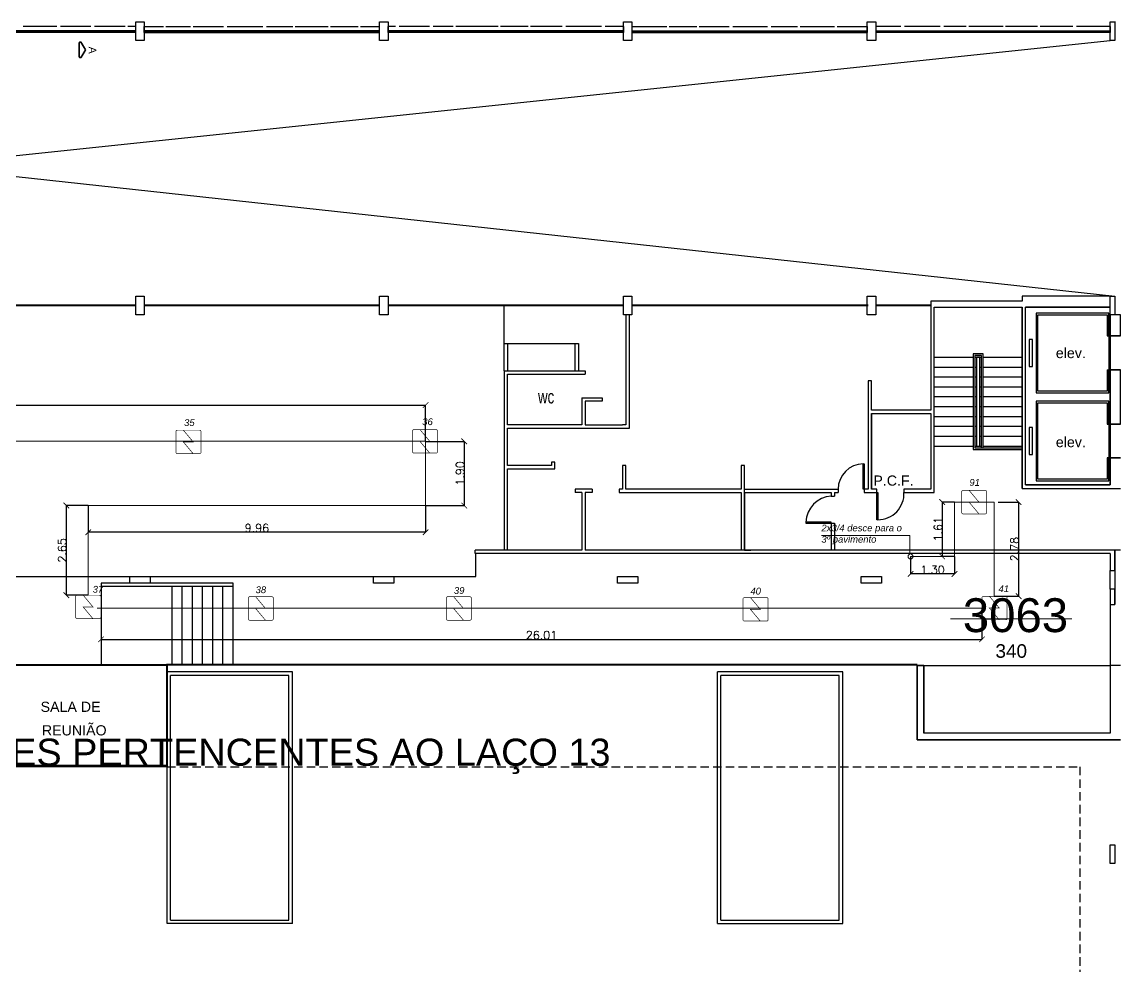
# Model space of a CAD drawing. Header units: metres. Extents: x -331 to 2982, y 362 to 2539.
# Drawn here: x 1046.16 to 1078.44, y 2278.51 to 2306.39 of the extents above; entities that cross this region are included whole.
import ezdxf
from ezdxf.enums import TextEntityAlignment as Align

# ---------------------------------------------------------------- set-up
doc = ezdxf.new("R2010")
doc.units = ezdxf.units.M
doc.linetypes.add('DASHDOT', pattern=[1, 0.5, -0.25, 0, -0.25])
doc.linetypes.add('DASHED2', pattern=[0.375, 0.25, -0.125])
doc.layers.get('0').update_dxf_attribs({"color": 251})
doc.layers.get('Defpoints').update_dxf_attribs({"color": 251})
for name, color, linetype in [('ALV', 251, 'Continuous'), ('CX', 251, 'Continuous'), ('Det', 251, 'Continuous'), ('DET. FUMAÇA', 1, 'Continuous'), ('Det_Vigas', 251, 'Continuous'), ('Div', 251, 'Continuous'), ('Est', 251, 'Continuous'), ('Pis', 251, 'Continuous'), ('Proj', 251, 'DASHED2'), ('SALAS ANTIGAS', 1, 'Continuous'), ('SALAS NOVAS', 7, 'Continuous'), ('Texto_Salas', 251, 'Continuous'), ('TXT', 251, 'Continuous'), ('vid', 251, 'Continuous'), ('vis', 251, 'Continuous')]:
    doc.layers.add(name, color=color, linetype=linetype)
doc.layers.add('Det_Lcorte', color=251, linetype='Continuous', lineweight=20)
doc.layers.add('LCorte', color=251, linetype='Continuous', lineweight=20)
doc.styles.add('ARIAL', font='arial.ttf')
doc.styles.add('COTA', font='simplex.shx')
doc.styles.add('DESTAQUE', font='arial.ttf', dxfattribs={"height": 0.4})
doc.styles.get("Standard").update_dxf_attribs({"font": 'arial.ttf', "height": 0.3})
doc.dimstyles.new('EXEC_75', dxfattribs={"dimscale": 75, "dimtxt": 0.0032, "dimasz": 0.0022, "dimexe": 0, "dimexo": 0, "dimgap": 5e-05, "dimtad": 1, "dimzin": 4, "dimdsep": 46, "dimtxsty": 'COTA', "dimblk": 'ARCHTICK', "dimcen": 0, "dimclrd": 1, "dimclre": 1, "dimclrt": 2, "dimazin": 0, "dimtfac": 1, "dimtix": 1, "dimtmove": 2, "dimatfit": 3, "dimldrblk": 'DOT', "dimfxl": 1, "dimtvp": 1, "dimtolj": 1, "dimtzin": 0, "dimarcsym": 0})

# ---------------------------------------------------------------- blocks, each defined once
blk = doc.blocks.new('tttttttttttttt6')
at = {"layer": 'ALV', "color": 251}
for p, q in [((1301.1622, 2329.683), (1298.5622, 2329.683)), ((1298.5622, 2324.008), (1298.5622, 2329.358)), ((1298.6622, 2324.108), (1298.6622, 2329.358)), ((1301.1622, 2329.358), (1298.6622, 2329.358)), ((1301.1622, 2328.508), (1301.1622, 2329.133)), ((1283.2622, 2327.483), (1283.2622, 2328.283)), ((1283.2622, 2328.283), (1283.3622, 2328.283)), ((1283.3622, 2328.283), (1283.3622, 2327.483)), ((1283.3622, 2328.283), (1285.3622, 2328.283)), ((1285.3622, 2327.483), (1285.3622, 2328.283)), ((1285.3622, 2328.283), (1285.4622, 2328.283)), ((1285.4622, 2328.283), (1285.4622, 2327.483)), ((1301.4622, 2328.508), (1301.1622, 2328.508)), ((1285.5622, 2327.383), (1285.6622, 2327.383)), ((1285.6622, 2327.483), (1285.6622, 2327.383)), ((1301.1622, 2325.908), (1301.1622, 2327.508)), ((1301.1622, 2327.508), (1301.4622, 2327.508)), ((1285.5622, 2326.683), (1285.5622, 2325.883)), ((1285.5622, 2326.683), (1286.1622, 2326.683)), ((1286.1622, 2326.683), (1286.1622, 2326.583)), ((1285.6622, 2326.583), (1285.6622, 2325.883)), ((1286.1622, 2326.583), (1285.6622, 2326.583)), ((1285.6622, 2325.883), (1286.7622, 2325.883)), ((1301.4622, 2325.908), (1301.1622, 2325.908)), ((1301.1622, 2324.908), (1301.4622, 2324.908)), ((1301.1622, 2324.108), (1301.1622, 2324.908)), ((1298.6622, 2324.108), (1301.1622, 2324.108)), ((1292.9222, 2322.983), (1292.9222, 2322.183)), ((1293.0222, 2322.983), (1293.0222, 2322.183)), ((1293.0222, 2322.183), (1290.2622, 2322.183)), ((1290.3622, 2322.183), (1290.2622, 2322.183)), ((1293.0222, 2322.183), (1290.3622, 2322.183)), ((1301.4622, 2322.183), (1293.0222, 2322.183)), ((1301.1622, 2322.083), (1301.1622, 2321.583)), ((1301.3022, 2321.583), (1301.3022, 2322.183)), ((1301.3022, 2322.183), (1301.3022, 2321.583)), ((1301.1622, 2321.033), (1301.1622, 2320.583)), ((1301.1622, 2321.033), (1301.1622, 2320.583)), ((1301.3022, 2320.583), (1301.3022, 2321.033)), ((1301.3022, 2320.583), (1301.3022, 2321.033)), ((1301.3022, 2321.033), (1301.3022, 2320.583)), ((1301.1622, 2320.583), (1301.3022, 2320.583)), ((1301.1622, 2320.583), (1301.3022, 2320.583)), ((1295.4622, 2316.583), (1295.4622, 2318.783)), ((1295.4622, 2318.783), (1295.6622, 2318.783)), ((1295.6622, 2318.783), (1295.4622, 2318.783)), ((1295.4622, 2318.783), (1295.4622, 2316.583)), ((1295.6622, 2318.783), (1295.6622, 2316.783)), ((1295.6622, 2316.783), (1295.6622, 2318.783)), ((1301.2963, 2318.783), (1301.1622, 2318.783)), ((1301.1622, 2318.783), (1301.1622, 2316.783)), ((1301.1622, 2316.783), (1295.6622, 2316.783)), ((1301.4622, 2316.583), (1295.4622, 2316.583)), ((1295.4622, 2316.583), (1301.4622, 2316.583))]:
    blk.add_line(p, q, dxfattribs=at)
for points in [[(1301.1622, 2329.683), (1298.5622, 2329.683), (1298.5622, 2329.538), (1295.8622, 2329.538), (1295.8622, 2326.3159), (1294.1122, 2326.3159), (1294.1122, 2327.183), (1294.0122, 2327.183), (1294.0122, 2323.983), (1293.8974, 2323.983), (1293.8974, 2323.883), (1294.0122, 2323.883), (1294.2723, 2323.883), (1294.2723, 2323.983), (1294.1122, 2323.983), (1294.1122, 2326.2159), (1295.8622, 2326.2159), (1295.8622, 2323.983), (1295.0723, 2323.983), (1295.0723, 2323.883), (1295.9622, 2323.883), (1295.9622, 2329.358), (1298.5622, 2329.358), (1298.5622, 2324.008), (1301.4622, 2324.008)], [(1301.4622, 2324.908), (1301.1622, 2324.908), (1301.1622, 2324.108), (1298.6622, 2324.108), (1298.6622, 2329.358), (1301.1622, 2329.358)], [(1286.8622, 2329.133), (1286.8622, 2325.883), (1286.7622, 2325.883)], [(1286.7622, 2325.783), (1286.9622, 2325.783), (1286.9622, 2329.133)], [(1283.2622, 2327.483), (1283.2622, 2322.183)], [(1283.2622, 2327.483), (1285.6622, 2327.483)], [(1285.5622, 2325.883), (1283.3622, 2325.883), (1283.3622, 2327.383), (1285.5622, 2327.383)], [(1294.0122, 2327.183), (1294.0122, 2323.983)], [(1294.1122, 2326.2159), (1294.1122, 2323.983)], [(1283.3622, 2322.183), (1283.3622, 2324.583), (1284.7622, 2324.583), (1284.7622, 2324.783), (1284.6622, 2324.783), (1284.6622, 2324.683), (1283.3622, 2324.683), (1283.3622, 2325.783), (1286.7622, 2325.783)], [(1290.3622, 2322.183), (1290.3622, 2324.683), (1290.2622, 2324.683), (1290.2622, 2323.983), (1286.8622, 2323.983), (1286.8622, 2324.683), (1286.7622, 2324.683), (1286.7622, 2323.983), (1286.6622, 2323.983), (1286.6622, 2323.883), (1290.2622, 2323.883)], [(1285.5622, 2323.883), (1285.5622, 2322.183), (1282.4122, 2322.183)], [(1285.3622, 2323.983), (1285.3622, 2323.883)], [(1285.8622, 2323.983), (1285.3622, 2323.983)], [(1285.5622, 2323.883), (1285.3622, 2323.883)], [(1285.5622, 2323.983), (1285.5622, 2323.983)], [(1285.6622, 2323.983), (1285.6622, 2323.983)], [(1285.6622, 2323.883), (1285.6622, 2322.183)], [(1285.8622, 2323.883), (1285.6622, 2323.883)], [(1285.8622, 2323.983), (1285.8622, 2323.883)], [(1290.2622, 2323.883), (1290.2622, 2322.183)], [(1290.3622, 2323.983), (1293.1258, 2323.983)], [(1290.3622, 2323.883), (1292.9222, 2323.883)], [(1290.3622, 2323.883), (1290.3622, 2322.183)], [(1292.9222, 2323.883), (1292.9222, 2323.783)], [(1292.9222, 2323.783), (1293.0222, 2323.783)], [(1293.0222, 2323.883), (1293.1258, 2323.883)], [(1293.0222, 2323.883), (1293.0222, 2323.783)], [(1293.1258, 2323.983), (1293.1258, 2323.883)], [(1292.9222, 2322.983), (1293.0222, 2322.983)], [(1301.1622, 2322.083), (1282.4122, 2322.083), (1282.4122, 2322.183)], [(1285.5622, 2322.183), (1283.3622, 2322.183)], [(1290.2622, 2322.183), (1285.6622, 2322.183)], [(1290.3622, 2322.183), (1290.5516, 2322.183)], [(1292.9222, 2322.183), (1290.3622, 2322.183)], [(1301.1622, 2322.183), (1293.0222, 2322.183)], [(1301.1622, 2322.083), (1301.1622, 2321.583)], [(1301.1622, 2321.033), (1301.1622, 2320.583)], [(1301.1622, 2320.583), (1301.3022, 2320.583)], [(1301.1622, 2318.783), (1301.1622, 2316.783)], [(1301.4622, 2318.783), (1301.1622, 2318.783)]]:
    blk.add_lwpolyline(points, dxfattribs=at)
for points in [[(1301.4622, 2329.133), (1301.1622, 2329.133), (1301.1622, 2328.508), (1301.4622, 2328.508)], [(1301.4622, 2327.508), (1301.1622, 2327.508), (1301.1622, 2325.908), (1301.4622, 2325.908)]]:
    blk.add_lwpolyline(points, close=True, dxfattribs=at)
at = {"layer": 'CX', "color": 251}
blk.add_lwpolyline([(1294.2723, 2323.883), (1294.3023, 2323.883), (1294.3023, 2323.083), (1294.2723, 2323.083)], close=True, dxfattribs=at)
at = {"layer": 'CX', "color": 251, "ltscale": 0.8}
for centre, radius, start, end in [((1293.8822, 2323.9767), 0.7565, 91.12264, 179.52139), ((1292.9811, 2322.9754), 0.8098, 94.17178, 177.33591)]:
    blk.add_arc(centre, radius, start, end, dxfattribs=at)
at = {"layer": 'CX', "color": 251}
blk.add_arc((1294.3044, 2323.8516), 0.7686, 269.84783, 2.34155, dxfattribs=at)
at = {"layer": 'Det', "color": 251}
for p, q in [((1229.4372, 2337.498), (1301.3022, 2329.683)), ((1229.3222, 2329.683), (1301.1622, 2337.233))]:
    blk.add_line(p, q, dxfattribs=at)
at = {"layer": 'Det_Lcorte', "color": 251, "linetype": 'DASHDOT', "ltscale": 0.0075, "transparency": 33554534, "const_width": 0.05}
blk.add_lwpolyline([(1270.9054, 2336.9555), (1270.7772, 2336.7418, -0.7606673), (1270.7197, 2336.7577), (1270.7197, 2337.1532, -0.7606673), (1270.7772, 2337.1692), (1270.9054, 2336.9555)], format="xyb", dxfattribs=at)
at = {"layer": 'Det_Vigas', "color": 251}
for p, q in [((1270.0572, 2337.648), (1269.0622, 2337.648)), ((1271.0572, 2337.648), (1270.1672, 2337.648)), ((1272.0797, 2337.648), (1271.1672, 2337.648)), ((1272.3872, 2337.648), (1272.1547, 2337.648)), ((1272.3872, 2337.468), (1272.3872, 2337.648)), ((1272.6372, 2337.648), (1273.2022, 2337.648)), ((1272.6372, 2337.468), (1272.6372, 2337.648)), ((1273.2772, 2337.648), (1274.0072, 2337.648)), ((1274.0822, 2337.648), (1274.9772, 2337.648)), ((1275.0872, 2337.648), (1276.1372, 2337.648)), ((1276.2472, 2337.648), (1277.0247, 2337.648)), ((1277.0997, 2337.648), (1278.0647, 2337.648)), ((1278.1397, 2337.648), (1278.9522, 2337.648)), ((1279.0272, 2337.648), (1279.5872, 2337.648)), ((1279.5872, 2337.468), (1279.5872, 2337.648)), ((1280.0572, 2337.648), (1279.8372, 2337.648)), ((1279.8372, 2337.468), (1279.8372, 2337.648)), ((1281.0572, 2337.648), (1280.1672, 2337.648)), ((1281.7609, 2337.648), (1281.1672, 2337.648)), ((1283.0847, 2337.648), (1281.8359, 2337.648)), ((1283.9722, 2337.648), (1283.1597, 2337.648)), ((1284.9772, 2337.648), (1284.0472, 2337.648)), ((1286.1372, 2337.648), (1285.0872, 2337.648)), ((1286.7872, 2337.648), (1286.2472, 2337.648)), ((1286.7872, 2337.648), (1286.7872, 2337.468)), ((1287.0372, 2337.648), (1288.0647, 2337.648)), ((1287.0372, 2337.648), (1287.0372, 2337.468)), ((1288.1397, 2337.648), (1288.9522, 2337.648)), ((1289.0272, 2337.648), (1289.9072, 2337.648)), ((1290.0172, 2337.648), (1291.0372, 2337.648)), ((1291.1472, 2337.648), (1291.9322, 2337.648)), ((1292.0072, 2337.648), (1293.0197, 2337.648)), ((1293.0947, 2337.648), (1293.9872, 2337.648)), ((1293.9872, 2337.648), (1293.9872, 2337.468)), ((1294.9772, 2337.648), (1294.2372, 2337.648)), ((1294.2372, 2337.648), (1294.2372, 2337.468)), ((1296.1372, 2337.648), (1295.0872, 2337.648)), ((1296.9122, 2337.648), (1296.2472, 2337.648)), ((1297.9997, 2337.648), (1296.9872, 2337.648)), ((1299.0172, 2337.648), (1298.0747, 2337.648)), ((1300.0572, 2337.648), (1299.0922, 2337.648)), ((1301.1622, 2337.648), (1300.1672, 2337.648)), ((1301.1622, 2337.648), (1301.1622, 2337.468)), ((1301.3022, 2337.783), (1301.3222, 2337.783)), ((1272.3872, 2337.468), (1265.4372, 2337.468)), ((1272.6372, 2337.468), (1279.5872, 2337.468)), ((1286.7872, 2337.468), (1279.8372, 2337.468)), ((1287.0372, 2337.468), (1293.9872, 2337.468)), ((1301.1622, 2337.468), (1294.2372, 2337.468))]:
    blk.add_line(p, q, dxfattribs=at)
at = {"layer": 'Div', "color": 251, "ltscale": 0.8}
for points in [[(1293.8974, 2323.983), (1293.8674, 2323.983), (1293.8674, 2324.733), (1293.8974, 2324.733)], [(1292.9222, 2322.983), (1292.9222, 2323.013), (1292.1722, 2323.013), (1292.1722, 2322.983)]]:
    blk.add_lwpolyline(points, close=True, dxfattribs=at)
at = {"layer": 'Est', "color": 251}
for points in [[(1272.3872, 2337.233), (1272.3872, 2337.783), (1272.6372, 2337.783), (1272.6372, 2337.233)], [(1279.5872, 2337.233), (1279.5872, 2337.783), (1279.8372, 2337.783), (1279.8372, 2337.233)], [(1286.7872, 2337.233), (1286.7872, 2337.783), (1287.0372, 2337.783), (1287.0372, 2337.233)], [(1293.9872, 2337.233), (1293.9872, 2337.783), (1294.2372, 2337.783), (1294.2372, 2337.233)], [(1301.1622, 2337.233), (1301.1622, 2337.783), (1301.3022, 2337.783), (1301.3022, 2337.233)], [(1272.3872, 2329.133), (1272.3872, 2329.683), (1272.6372, 2329.683), (1272.6372, 2329.133)], [(1279.5872, 2329.133), (1279.5872, 2329.683), (1279.8372, 2329.683), (1279.8372, 2329.133)], [(1286.7872, 2329.133), (1286.7872, 2329.683), (1287.0372, 2329.683), (1287.0372, 2329.133)], [(1293.9872, 2329.133), (1293.9872, 2329.683), (1294.2372, 2329.683), (1294.2372, 2329.133)], [(1301.1622, 2329.133), (1301.1622, 2329.683), (1301.3022, 2329.683), (1301.3022, 2329.133)], [(1301.1622, 2321.033), (1301.1622, 2321.583), (1301.3022, 2321.583), (1301.3022, 2321.033)], [(1272.8122, 2321.208), (1272.2122, 2321.208), (1272.2122, 2321.408), (1272.8122, 2321.408)], [(1280.0122, 2321.208), (1279.4122, 2321.208), (1279.4122, 2321.408), (1280.0122, 2321.408)], [(1287.2122, 2321.208), (1286.6122, 2321.208), (1286.6122, 2321.408), (1287.2122, 2321.408)], [(1294.4122, 2321.208), (1293.8122, 2321.208), (1293.8122, 2321.408), (1294.4122, 2321.408)], [(1301.1622, 2312.933), (1301.1622, 2313.483), (1301.3022, 2313.483), (1301.3022, 2312.933)]]:
    blk.add_lwpolyline(points, close=True, dxfattribs=at)
at = {"layer": 'Pis', "color": 251}
for p, q in [((1298.9722, 2329.183), (1298.9722, 2326.833)), ((1301.1222, 2329.183), (1298.9722, 2329.183)), ((1301.1222, 2328.508), (1301.1222, 2329.183)), ((1299.0222, 2326.883), (1299.0222, 2329.133)), ((1299.0222, 2329.133), (1301.0722, 2329.133)), ((1301.0722, 2329.133), (1301.0722, 2328.508)), ((1301.0722, 2328.508), (1301.1222, 2328.508)), ((1301.1222, 2328.508), (1301.1222, 2327.508)), ((1301.1622, 2328.508), (1301.1622, 2327.508)), ((1295.9622, 2327.883), (1297.1122, 2327.883)), ((1295.9622, 2327.5913), (1297.1122, 2327.5913)), ((1297.1622, 2327.883), (1297.3622, 2327.883)), ((1297.1622, 2327.5913), (1297.2122, 2327.5913)), ((1297.3122, 2327.5913), (1297.3622, 2327.5913)), ((1297.4122, 2327.883), (1298.5622, 2327.883)), ((1297.4122, 2327.5913), (1298.5622, 2327.5913)), ((1295.9622, 2327.2997), (1297.1122, 2327.2997)), ((1297.1622, 2327.2997), (1297.2122, 2327.2997)), ((1297.3122, 2327.2997), (1297.3622, 2327.2997)), ((1297.4122, 2327.2997), (1298.5622, 2327.2997)), ((1301.0722, 2327.508), (1301.1222, 2327.508)), ((1301.0722, 2327.508), (1301.0722, 2326.883)), ((1301.1222, 2326.833), (1301.1222, 2327.508)), ((1295.9622, 2327.008), (1297.1122, 2327.008)), ((1297.1622, 2327.008), (1297.2122, 2327.008)), ((1297.3122, 2327.008), (1297.3622, 2327.008)), ((1297.4122, 2327.008), (1298.5622, 2327.008)), ((1295.9622, 2326.7163), (1297.1122, 2326.7163)), ((1297.1622, 2326.7163), (1297.2122, 2326.7163)), ((1297.3122, 2326.7163), (1297.3622, 2326.7163)), ((1297.4122, 2326.7163), (1298.5622, 2326.7163)), ((1298.9722, 2326.833), (1301.1222, 2326.833)), ((1301.0722, 2326.883), (1299.0222, 2326.883)), ((1295.9622, 2326.4247), (1297.1122, 2326.4247)), ((1297.1622, 2326.4247), (1297.2122, 2326.4247)), ((1297.3122, 2326.4247), (1297.3622, 2326.4247)), ((1297.4122, 2326.4247), (1298.5622, 2326.4247)), ((1298.9722, 2326.583), (1298.9722, 2324.233)), ((1301.1222, 2326.583), (1298.9722, 2326.583)), ((1299.0222, 2324.283), (1299.0222, 2326.533)), ((1299.0222, 2326.533), (1301.0722, 2326.533)), ((1301.0722, 2326.533), (1301.0722, 2325.908)), ((1301.1222, 2325.908), (1301.1222, 2326.583)), ((1295.9622, 2326.133), (1297.1122, 2326.133)), ((1297.1622, 2326.133), (1297.2122, 2326.133)), ((1297.3122, 2326.133), (1297.3622, 2326.133)), ((1297.4122, 2326.133), (1298.5622, 2326.133)), ((1295.9622, 2325.8413), (1297.1122, 2325.8413)), ((1297.1622, 2325.8413), (1297.2122, 2325.8413)), ((1297.3122, 2325.8413), (1297.3622, 2325.8413)), ((1297.4122, 2325.8413), (1298.5622, 2325.8413)), ((1301.0722, 2325.908), (1301.1222, 2325.908)), ((1301.1222, 2325.908), (1301.1222, 2324.908)), ((1301.1622, 2325.908), (1301.1622, 2324.908)), ((1295.9622, 2325.5497), (1297.1122, 2325.5497)), ((1297.1622, 2325.5497), (1297.2122, 2325.5497)), ((1297.3122, 2325.5497), (1297.3622, 2325.5497)), ((1297.4122, 2325.5497), (1298.5622, 2325.5497)), ((1295.9622, 2325.258), (1297.1122, 2325.258)), ((1297.1622, 2325.258), (1297.3622, 2325.258)), ((1297.4122, 2325.258), (1298.5622, 2325.258)), ((1301.1222, 2324.908), (1301.0722, 2324.908)), ((1301.0722, 2324.908), (1301.0722, 2324.283)), ((1301.1222, 2324.233), (1301.1222, 2324.908)), ((1298.9722, 2324.233), (1301.1222, 2324.233)), ((1301.0722, 2324.283), (1299.0222, 2324.283)), ((1271.3622, 2321.208), (1271.3622, 2318.808)), ((1275.2622, 2318.808), (1275.2622, 2321.208)), ((1273.4622, 2318.808), (1273.4622, 2321.108)), ((1273.7622, 2318.808), (1273.7622, 2321.108)), ((1274.0622, 2318.808), (1274.0622, 2321.108)), ((1274.3622, 2318.808), (1274.3622, 2321.108)), ((1274.6622, 2318.808), (1274.6622, 2321.108)), ((1274.9622, 2318.808), (1274.9622, 2321.108))]:
    blk.add_line(p, q, dxfattribs=at)
for points in [[(1298.8672, 2327.608), (1298.8672, 2328.408), (1298.7672, 2328.408), (1298.7672, 2327.608)], [(1297.3122, 2325.258), (1297.3122, 2327.883), (1297.2122, 2327.883), (1297.2122, 2325.258)], [(1298.8672, 2325.008), (1298.8672, 2325.808), (1298.7672, 2325.808), (1298.7672, 2325.008)]]:
    blk.add_lwpolyline(points, close=True, dxfattribs=at)
at = {"layer": 'Proj', "color": 251}
for p, q in [((1273.3122, 2315.788), (1300.2622, 2315.788)), ((1300.2622, 2315.788), (1300.2622, 2294.103))]:
    blk.add_line(p, q, dxfattribs=at)
at = {"layer": 'SALAS ANTIGAS', "color": 251, "linetype": 'Continuous', "lineweight": 15}
blk.add_line((1300.0264, 2320.1567), (1296.4496, 2320.1567), dxfattribs=at)
at = {"layer": 'TXT', "color": 251}
for p, q in [((1283.2622, 2328.283), (1283.2622, 2329.398)), ((1282.4305, 2321.408), (1282.4305, 2322.083)), ((1267.0622, 2321.408), (1282.4305, 2321.408)), ((1301.1622, 2320.583), (1301.1622, 2318.783)), ((1295.6622, 2318.783), (1301.1622, 2318.783))]:
    blk.add_line(p, q, dxfattribs=at)
at = {"layer": 'vid', "color": 251}
for p, q in [((1272.3872, 2337.518), (1265.4372, 2337.518)), ((1272.3872, 2337.498), (1265.4372, 2337.498)), ((1279.5872, 2337.518), (1272.6372, 2337.518)), ((1279.5872, 2337.498), (1272.6372, 2337.498)), ((1286.7872, 2337.518), (1279.8372, 2337.518)), ((1286.7872, 2337.498), (1279.8372, 2337.498)), ((1287.0372, 2337.518), (1293.9872, 2337.518)), ((1287.0372, 2337.498), (1293.9872, 2337.498)), ((1294.2372, 2337.518), (1301.1622, 2337.518)), ((1294.2372, 2337.498), (1301.1622, 2337.498)), ((1272.3872, 2329.418), (1265.4372, 2329.418)), ((1272.3872, 2329.398), (1265.4372, 2329.398)), ((1279.5872, 2329.418), (1272.6372, 2329.418)), ((1279.5872, 2329.398), (1272.6372, 2329.398)), ((1286.7872, 2329.418), (1279.8372, 2329.418)), ((1286.7872, 2329.398), (1279.8372, 2329.398)), ((1294.0122, 2329.418), (1287.0372, 2329.418)), ((1294.0122, 2329.398), (1287.0372, 2329.398)), ((1295.8622, 2329.418), (1294.2372, 2329.418)), ((1295.8622, 2329.398), (1294.2372, 2329.398)), ((1267.1622, 2318.808), (1271.3622, 2318.808)), ((1267.1622, 2318.788), (1271.3622, 2318.788)), ((1271.3622, 2318.788), (1271.3622, 2318.808)), ((1271.3622, 2318.808), (1273.2922, 2318.808)), ((1271.3622, 2318.788), (1273.2922, 2318.788)), ((1295.4622, 2318.808), (1273.2922, 2318.808)), ((1273.2922, 2318.808), (1273.2922, 2315.823)), ((1295.4622, 2318.788), (1273.3122, 2318.788)), ((1273.3122, 2318.788), (1273.3122, 2315.788)), ((1273.2922, 2315.823), (1267.2772, 2315.823)), ((1273.3122, 2315.788), (1267.3122, 2315.788))]:
    blk.add_line(p, q, dxfattribs=at)
at = {"layer": 'vis', "color": 251}
for p, q in [((1297.3622, 2325.208), (1298.5622, 2325.208)), ((1297.4122, 2325.158), (1298.5622, 2325.158)), ((1272.2122, 2321.208), (1271.3622, 2321.208)), ((1275.2622, 2321.208), (1272.8122, 2321.208)), ((1275.2622, 2321.108), (1271.3622, 2321.108)), ((1277.0122, 2318.588), (1273.3122, 2318.588)), ((1277.0122, 2311.158), (1277.0122, 2318.588)), ((1289.5622, 2311.158), (1289.5622, 2318.588)), ((1293.2622, 2318.588), (1289.5622, 2318.588)), ((1293.2622, 2311.158), (1293.2622, 2318.588)), ((1273.4122, 2311.258), (1273.4122, 2318.488)), ((1276.9122, 2318.488), (1273.4122, 2318.488)), ((1276.9122, 2311.258), (1276.9122, 2318.488)), ((1289.6622, 2311.258), (1289.6622, 2318.488)), ((1293.1622, 2318.488), (1289.6622, 2318.488)), ((1293.1622, 2311.258), (1293.1622, 2318.488)), ((1273.3122, 2311.158), (1273.3122, 2315.788)), ((1277.0122, 2311.158), (1273.3122, 2311.158)), ((1273.4122, 2311.258), (1276.9122, 2311.258)), ((1289.5622, 2311.158), (1293.2622, 2311.158)), ((1289.6622, 2311.258), (1293.1622, 2311.258))]:
    blk.add_line(p, q, dxfattribs=at)
for points in [[(1297.4122, 2325.208), (1297.4122, 2327.983), (1297.1122, 2327.983), (1297.1122, 2325.158), (1297.4122, 2325.158)], [(1297.4122, 2325.158), (1297.4122, 2325.158)]]:
    blk.add_lwpolyline(points, dxfattribs=at)
blk.add_lwpolyline([(1297.3622, 2325.208), (1297.3622, 2327.933), (1297.1622, 2327.933), (1297.1622, 2325.208)], close=True, dxfattribs=at)
at = {"layer": 'Det_Lcorte', "color": 251, "linetype": 'DASHDOT', "ltscale": 0.0075, "transparency": 33554534, "style": 'ARIAL'}
for tag, p in [('A', (1214.3221, 2339.7973)), ('B', (1234.7042, 2339.7973)), ('C', (1271.1112, 2339.7973)), ('A', (1214.3221, 2336.9463)), ('B', (1234.7042, 2336.9463)), ('C', (1271.1112, 2336.9463))]:
    blk.add_attdef(tag, text='', height=0.225, rotation=270, dxfattribs=at).set_placement(p, align=Align.MIDDLE_CENTER)
at = {"layer": 'LCorte', "color": 251, "style": 'ARIAL'}
for tag, p in [('A', (1275.3241, 2379.6973)), ('B', (1302.5617, 2377.7988)), ('A', (1275.3231, 2282.3686)), ('B', (1302.5617, 2282.3686))]:
    blk.add_attdef(tag, text='', height=0.3, rotation=90, dxfattribs=at).set_placement(p, align=Align.MIDDLE_CENTER)
for tag, p in [('F', (1198.7585, 2341.9841)), ('F', (1330.4237, 2341.9841)), ('F', (1330.4237, 2341.9841)), ('E', (1198.7585, 2326.0996)), ('E', (1330.4237, 2326.0996)), ('D', (1198.7004, 2316.7091)), ('D', (1330.4237, 2316.7068)), ('C', (1198.7585, 2306.9512)), ('C', (1330.4237, 2306.9512))]:
    blk.add_attdef(tag, text='', height=0.3, dxfattribs=at).set_placement(p, align=Align.MIDDLE_CENTER)
at = {"layer": 'SALAS ANTIGAS', "color": 251, "style": 'DESTAQUE'}
blk.add_text('3063', height=1, dxfattribs=at).set_placement((1298.3645, 2319.7639), align=Align.CENTER)
at = {"layer": 'SALAS NOVAS', "color": 251, "style": 'DESTAQUE'}
blk.add_text('340', height=0.4, dxfattribs=at).set_placement((1298.2395, 2319.0067), align=Align.CENTER)
at = {"layer": 'Texto_Salas', "color": 251, "style": 'DESTAQUE'}
for s, p in [('elev.', (1299.5565, 2327.8545)), ('elev.', (1299.5565, 2325.2247)), ('P.C.F.', (1294.1686, 2324.0887)), ('SALA DE ', (1269.5776, 2317.4092)), ('REUNIÃO', (1269.6172, 2316.7141))]:
    blk.add_text(s, height=0.3, dxfattribs=at).set_placement(p)
at = {"layer": 'Texto_Salas', "color": 251, "width": 0.7}
blk.add_text('wc', height=0.4, dxfattribs=at).set_placement((1284.266, 2326.5149))
blk = doc.blocks.new('Detector de fumaça')
at = {"layer": 'DET. FUMAÇA', "linetype": 'Continuous', "lineweight": 15, "const_width": 0.0187}
blk.add_lwpolyline([(774.599, 539.816), (775.249, 539.816, -0.414214), (775.296, 539.769), (775.296, 539.167, -0.414214), (775.249, 539.12), (774.599, 539.12, -0.414214), (774.553, 539.167), (774.553, 539.769, -0.414214)], format="xyb", close=True, dxfattribs=at)
blk.add_lwpolyline([(774.773, 539.816), (775.064, 539.468), (774.773, 539.468), (775.064, 539.12)], dxfattribs=at)
blk = doc.blocks.new('_ARCHTICK')
at = {"color": 0, "linetype": 'ByBlock', "const_width": 0.15}
blk.add_lwpolyline([(-0.5, -0.5), (0.5, 0.5)], dxfattribs=at)
blk = doc.blocks.new('*D189')
at = {"color": 1, "linetype": 'Continuous', "lineweight": -2, "transparency": 16777216}
for p, q in [((1017.666, 2294.013), (1017.666, 2295.077)), ((1017.666, 2295.077), (1058.08, 2295.077)), ((1058.08, 2294.013), (1058.08, 2295.077))]:
    blk.add_line(p, q, dxfattribs=at)
at = {"layer": 'Defpoints', "color": 0, "transparency": 16777216}
for p in [(1058.08, 2295.077), (1017.666, 2294.013), (1058.08, 2294.013)]:
    blk.add_point(p, dxfattribs=at)
at = {"color": 1, "lineweight": -2, "transparency": 16777216, "xscale": 0.165, "yscale": 0.165, "zscale": 0.165, "rotation": 180}
blk.add_blockref('_ARCHTICK', (1017.666, 2295.077), dxfattribs=at)
at = {"color": 1, "lineweight": -2, "transparency": 16777216, "xscale": 0.165, "yscale": 0.165, "zscale": 0.165}
blk.add_blockref('_ARCHTICK', (1058.08, 2295.077), dxfattribs=at)
at = {"color": 2, "lineweight": 15, "transparency": 16777216, "insert": (1037.873, 2295.2), "char_height": 0.24, "attachment_point": 5, "style": 'COTA'}
blk.add_mtext('\\A1;40.41', dxfattribs=at)
blk = doc.blocks.new('_Dot')
at = {"color": 0, "linetype": 'ByBlock', "lineweight": -2}
blk.add_line((-0.5, 0), (-1, 0), dxfattribs=at)
at = {"color": 0, "linetype": 'ByBlock', "const_width": 0.5}
blk.add_lwpolyline([(-0.25, 0, 1), (0.25, 0, 1)], format="xyb", close=True, dxfattribs=at)
blk = doc.blocks.new('*D190')
at = {"color": 1, "linetype": 'Continuous', "lineweight": -2, "transparency": 16777216}
for p, q in [((1058.08, 2294.007), (1059.221, 2294.007)), ((1059.221, 2294.007), (1059.221, 2292.111)), ((1058.08, 2292.111), (1059.221, 2292.111))]:
    blk.add_line(p, q, dxfattribs=at)
at = {"layer": 'Defpoints', "color": 0, "transparency": 16777216}
for p in [(1058.08, 2294.007), (1058.08, 2292.111), (1059.221, 2292.111)]:
    blk.add_point(p, dxfattribs=at)
at = {"color": 1, "lineweight": -2, "transparency": 16777216, "xscale": 0.165, "yscale": 0.165, "zscale": 0.165}
for p, rotation in [((1059.221, 2294.007), 90), ((1059.221, 2292.111), 270)]:
    blk.add_blockref('_ARCHTICK', p, dxfattribs=dict(at, rotation=rotation))
at = {"color": 2, "lineweight": 15, "transparency": 16777216, "insert": (1059.098, 2293.059), "char_height": 0.24, "attachment_point": 5, "rotation": 90, "style": 'COTA'}
blk.add_mtext('\\A1;1.90', dxfattribs=at)
blk = doc.blocks.new('*D191')
at = {"color": 1, "linetype": 'Continuous', "lineweight": -2, "transparency": 16777216}
for p, q in [((1048.12, 2292.111), (1048.12, 2291.324)), ((1058.08, 2292.111), (1058.08, 2291.324)), ((1058.08, 2291.324), (1048.12, 2291.324))]:
    blk.add_line(p, q, dxfattribs=at)
at = {"layer": 'Defpoints', "color": 0, "transparency": 16777216}
for p in [(1048.12, 2292.111), (1058.08, 2292.111), (1048.12, 2291.324)]:
    blk.add_point(p, dxfattribs=at)
at = {"color": 1, "lineweight": -2, "transparency": 16777216, "xscale": 0.165, "yscale": 0.165, "zscale": 0.165, "rotation": 180}
blk.add_blockref('_ARCHTICK', (1048.12, 2291.324), dxfattribs=at)
at = {"color": 1, "lineweight": -2, "transparency": 16777216, "xscale": 0.165, "yscale": 0.165, "zscale": 0.165}
blk.add_blockref('_ARCHTICK', (1058.08, 2291.324), dxfattribs=at)
at = {"color": 2, "lineweight": 15, "transparency": 16777216, "insert": (1053.1, 2291.448), "char_height": 0.24, "attachment_point": 5, "style": 'COTA'}
blk.add_mtext('\\A1;9.96', dxfattribs=at)
blk = doc.blocks.new('*D192')
at = {"color": 1, "linetype": 'Continuous', "lineweight": -2, "transparency": 16777216}
for p, q in [((1048.12, 2292.111), (1047.472, 2292.111)), ((1047.472, 2292.111), (1047.472, 2289.465)), ((1048.12, 2289.465), (1047.472, 2289.465))]:
    blk.add_line(p, q, dxfattribs=at)
at = {"layer": 'Defpoints', "color": 0, "transparency": 16777216}
for p in [(1048.12, 2292.111), (1047.472, 2289.465), (1048.12, 2289.465)]:
    blk.add_point(p, dxfattribs=at)
at = {"color": 1, "lineweight": -2, "transparency": 16777216, "xscale": 0.165, "yscale": 0.165, "zscale": 0.165}
for p, rotation in [((1047.472, 2292.111), 90), ((1047.472, 2289.465), 270)]:
    blk.add_blockref('_ARCHTICK', p, dxfattribs=dict(at, rotation=rotation))
at = {"color": 2, "lineweight": 15, "transparency": 16777216, "insert": (1047.349, 2290.788), "char_height": 0.24, "attachment_point": 5, "rotation": 90, "style": 'COTA'}
blk.add_mtext('\\A1;2.65', dxfattribs=at)
blk = doc.blocks.new('*D193')
at = {"color": 1, "linetype": 'Continuous', "lineweight": -2, "transparency": 16777216}
for p, q in [((1048.497, 2289.085), (1048.497, 2288.16)), ((1074.51, 2289.085), (1074.51, 2288.16)), ((1048.497, 2288.16), (1074.51, 2288.16))]:
    blk.add_line(p, q, dxfattribs=at)
at = {"layer": 'Defpoints', "color": 0, "transparency": 16777216}
for p in [(1048.497, 2289.085), (1074.51, 2289.085), (1074.51, 2288.16)]:
    blk.add_point(p, dxfattribs=at)
at = {"color": 1, "lineweight": -2, "transparency": 16777216, "xscale": 0.165, "yscale": 0.165, "zscale": 0.165, "rotation": 180}
blk.add_blockref('_ARCHTICK', (1048.497, 2288.16), dxfattribs=at)
at = {"color": 1, "lineweight": -2, "transparency": 16777216, "xscale": 0.165, "yscale": 0.165, "zscale": 0.165}
blk.add_blockref('_ARCHTICK', (1074.51, 2288.16), dxfattribs=at)
at = {"color": 2, "lineweight": 15, "transparency": 16777216, "insert": (1061.503, 2288.284), "char_height": 0.24, "attachment_point": 5, "style": 'COTA'}
blk.add_mtext('\\A1;26.01', dxfattribs=at)
blk = doc.blocks.new('*D194')
at = {"color": 1, "linetype": 'Continuous', "lineweight": -2, "transparency": 16777216}
for p, q in [((1074.987, 2292.214), (1075.593, 2292.214)), ((1075.593, 2292.214), (1075.593, 2289.434)), ((1074.873, 2289.434), (1075.593, 2289.434))]:
    blk.add_line(p, q, dxfattribs=at)
at = {"layer": 'Defpoints', "color": 0, "transparency": 16777216}
for p in [(1074.987, 2292.214), (1074.873, 2289.434), (1075.593, 2289.434)]:
    blk.add_point(p, dxfattribs=at)
at = {"color": 1, "lineweight": -2, "transparency": 16777216, "xscale": 0.165, "yscale": 0.165, "zscale": 0.165}
for p, rotation in [((1075.593, 2292.214), 90), ((1075.593, 2289.434), 270)]:
    blk.add_blockref('_ARCHTICK', p, dxfattribs=dict(at, rotation=rotation))
at = {"color": 2, "lineweight": 15, "transparency": 16777216, "insert": (1075.469, 2290.824), "char_height": 0.24, "attachment_point": 5, "rotation": 90, "style": 'COTA'}
blk.add_mtext('\\A1;2.78', dxfattribs=at)
blk = doc.blocks.new('*D195')
at = {"color": 1, "linetype": 'Continuous', "lineweight": -2, "transparency": 16777216}
for p, q in [((1073.698, 2292.214), (1073.335, 2292.214)), ((1073.335, 2292.214), (1073.335, 2290.608)), ((1073.698, 2290.608), (1073.335, 2290.608))]:
    blk.add_line(p, q, dxfattribs=at)
at = {"layer": 'Defpoints', "color": 0, "transparency": 16777216}
for p in [(1073.698, 2292.214), (1073.335, 2290.608), (1073.698, 2290.608)]:
    blk.add_point(p, dxfattribs=at)
at = {"color": 1, "lineweight": -2, "transparency": 16777216, "xscale": 0.165, "yscale": 0.165, "zscale": 0.165}
for p, rotation in [((1073.335, 2292.214), 90), ((1073.335, 2290.608), 270)]:
    blk.add_blockref('_ARCHTICK', p, dxfattribs=dict(at, rotation=rotation))
at = {"color": 2, "lineweight": 15, "transparency": 16777216, "insert": (1073.212, 2291.411), "char_height": 0.24, "attachment_point": 5, "rotation": 90, "style": 'COTA'}
blk.add_mtext('\\A1;1.61', dxfattribs=at)
blk = doc.blocks.new('*D196')
at = {"color": 1, "linetype": 'Continuous', "lineweight": -2, "transparency": 16777216}
for p, q in [((1072.402, 2290.608), (1072.402, 2290.091)), ((1073.698, 2290.608), (1073.698, 2290.091)), ((1073.698, 2290.091), (1072.402, 2290.091))]:
    blk.add_line(p, q, dxfattribs=at)
at = {"layer": 'Defpoints', "color": 0, "transparency": 16777216}
for p in [(1072.402, 2290.608), (1073.698, 2290.608), (1072.402, 2290.091)]:
    blk.add_point(p, dxfattribs=at)
at = {"color": 1, "lineweight": -2, "transparency": 16777216, "xscale": 0.165, "yscale": 0.165, "zscale": 0.165, "rotation": 180}
blk.add_blockref('_ARCHTICK', (1072.402, 2290.091), dxfattribs=at)
at = {"color": 1, "lineweight": -2, "transparency": 16777216, "xscale": 0.165, "yscale": 0.165, "zscale": 0.165}
blk.add_blockref('_ARCHTICK', (1073.698, 2290.091), dxfattribs=at)
at = {"color": 2, "lineweight": 15, "transparency": 16777216, "insert": (1073.05, 2290.215), "char_height": 0.24, "attachment_point": 5, "style": 'COTA'}
blk.add_mtext('\\A1;1.30', dxfattribs=at)

msp = doc.modelspace()

# ---------------------------------------------------------------- linework, layer by layer
at = {"color": 2, "linetype": 'Continuous', "lineweight": 15}
msp.add_circle((1072.402, 2290.608), 0.0731, dxfattribs=at)
at = {"layer": 'Div', "color": 150, "linetype": 'Continuous', "lineweight": 0}
for p, q in [((1073.698, 2290.608), (1073.698, 2292.214)), ((1073.698, 2292.214), (1074.873, 2292.214)), ((1074.873, 2292.214), (1074.873, 2289.434)), ((1072.402, 2290.608), (1073.698, 2290.608))]:
    msp.add_line(p, q, dxfattribs=at)
at = {"layer": 'Div', "color": 2, "linetype": 'Continuous', "lineweight": 0}
for p, q in [((1069.769, 2291.225), (1072.383, 2291.225)), ((1072.383, 2291.225), (1072.383, 2290.705))]:
    msp.add_line(p, q, dxfattribs=at)
at = {"layer": 'Div', "color": 150, "linetype": 'Continuous', "lineweight": 0}
for points in [[(1058.08, 2292.111), (1058.08, 2294.013), (1017.595, 2294.013)], [(1048.12, 2289.465), (1048.12, 2292.111), (1058.08, 2292.111)], [(1074.51, 2289.085), (1048.383, 2289.085)]]:
    msp.add_lwpolyline(points, dxfattribs=at)

# ---------------------------------------------------------------- block references
at = {"color": 1, "linetype": 'Continuous', "lineweight": 15}
ref = msp.add_blockref('tttttttttttttt6', (-222.865, -31.39), dxfattribs=at)
ref.add_attrib('C', 'A', dxfattribs={"layer": 'Det_Lcorte', "color": 251, "linetype": 'DASHDOT', "ltscale": 0.0075, "transparency": 33554534, "height": 0.225, "rotation": 270, "style": 'ARIAL'}).set_placement((1048.246, 2305.556), align=Align.MIDDLE_CENTER)
at = {"layer": 'DET. FUMAÇA', "linetype": 'Continuous', "lineweight": 0}
for p in [(276.155, 1754.521), (283.14, 1754.539), (299.357, 1752.744), (273.196, 1749.649), (278.29, 1749.604), (284.137, 1749.604), (292.9, 1749.579), (299.957, 1749.617)]:
    msp.add_blockref('Detector de fumaça', p, dxfattribs=at)

# ---------------------------------------------------------------- texts
at = {"layer": 'Div', "color": 3, "linetype": 'Continuous', "lineweight": 0, "char_height": 0.2, "attachment_point": 1}
for s, insert in [('{\\fArial|b0|i1|c0|p34;35}', (1050.95, 2294.659)), ('{\\fArial|b0|i1|c0|p34;36}', (1057.982, 2294.686)), ('{\\fArial|b0|i1|c0|p34;91}', (1074.139, 2292.893)), ('{\\fArial|b0|i1|c0|p34;37}', (1048.251, 2289.739)), ('{\\fArial|b0|i1|c0|p34;38}', (1053.062, 2289.725)), ('{\\fArial|b0|i1|c0|p34;39}', (1058.917, 2289.703)), ('{\\fArial|b0|i1|c0|p34;40}', (1067.673, 2289.684)), ('{\\fArial|b0|i1|c0|p34;41}', (1074.999, 2289.755))]:
    msp.add_mtext_dynamic_manual_height_columns(s, width=13.3188, gutter_width=2.5, heights=[0], dxfattribs=dict(at, insert=insert))
at = {"layer": 'Div', "color": 2, "linetype": 'Continuous', "lineweight": 0, "insert": (1069.769, 2291.549), "char_height": 0.2, "attachment_point": 1}
msp.add_mtext_dynamic_manual_height_columns('{\\fArial|b0|i1|c0|p34;2x3/4 desce para o \\P3º pavimento }', width=13.3188, gutter_width=2.5, heights=[0], dxfattribs=at)
at = {"layer": 'Div', "color": 230, "linetype": 'Continuous', "lineweight": 0, "insert": (1039.697, 2285.228), "char_height": 0.8, "attachment_point": 1}
msp.add_mtext_dynamic_manual_height_columns('DETECTORES PERTENCENTES AO LAÇO 13', width=27.20388, gutter_width=2.5, heights=[0], dxfattribs=at)

# ---------------------------------------------------------------- dimensions: what is measured, and where the dimension line sits
at = {"color": 1, "linetype": 'Continuous', "lineweight": 15}
for base, p1, p2, picture, middle in [((1058.08, 2295.077), (1017.666, 2294.013), (1058.08, 2294.013), '*D189', (1037.873, 2295.2)), ((1048.12, 2291.324), (1058.08, 2292.111), (1048.12, 2292.111), '*D191', (1053.1, 2291.448)), ((1072.402, 2290.091), (1073.698, 2290.608), (1072.402, 2290.608), '*D196', (1073.05, 2290.215)), ((1074.51, 2288.16), (1048.497, 2289.085), (1074.51, 2289.085), '*D193', (1061.503, 2288.284))]:
    dim = msp.add_linear_dim(base=base, p1=p1, p2=p2, dimstyle='EXEC_75', dxfattribs=at)
    dim.commit()
    dim.dimension.update_dxf_attribs({"geometry": picture, "text_midpoint": middle})
for base, p1, p2, picture, middle in [((1059.221, 2292.111), (1058.08, 2294.007), (1058.08, 2292.111), '*D190', (1059.098, 2293.059)), ((1047.472, 2289.465), (1048.12, 2292.111), (1048.12, 2289.465), '*D192', (1047.349, 2290.788)), ((1073.335, 2290.608), (1073.698, 2292.214), (1073.698, 2290.608), '*D195', (1073.212, 2291.411)), ((1075.593, 2289.434), (1074.987, 2292.214), (1074.873, 2289.434), '*D194', (1075.469, 2290.824))]:
    dim = msp.add_linear_dim(base=base, p1=p1, p2=p2, angle=90, dimstyle='EXEC_75', dxfattribs=at)
    dim.commit()
    dim.dimension.update_dxf_attribs({"geometry": picture, "text_midpoint": middle})

doc.saveas('drawing.dxf')
